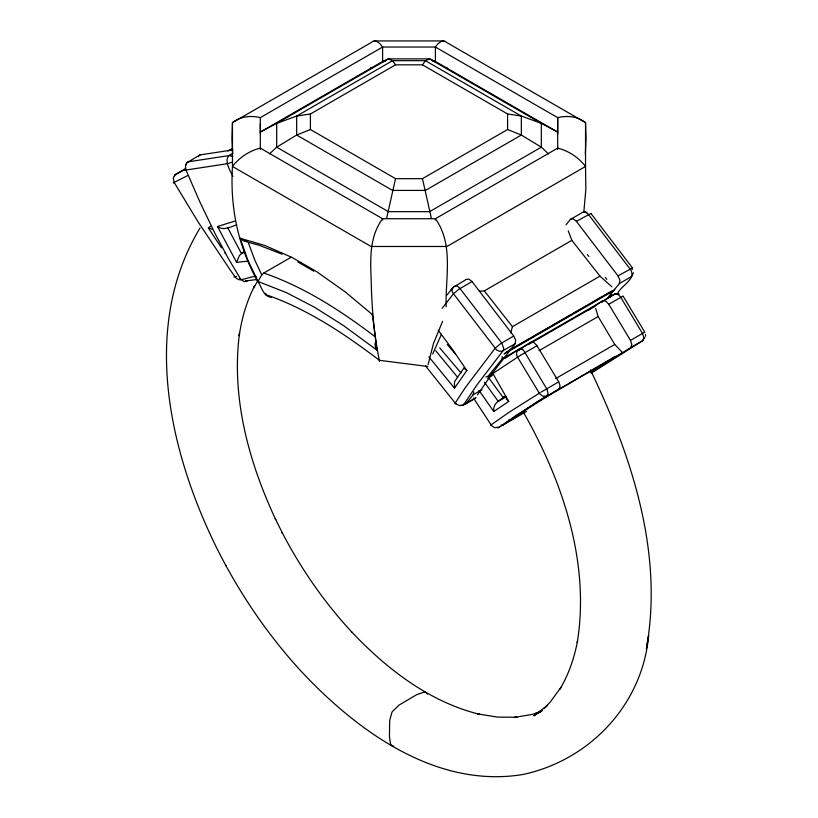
<?xml version="1.0" encoding="UTF-8"?>
<svg xmlns="http://www.w3.org/2000/svg" width="818" height="818" viewBox="0 0 818 818"><rect width="100%" height="100%" fill="white"/><g stroke="black" fill="none" stroke-linecap="round" stroke-linejoin="round"><path stroke-width="1.23" d="M382.599 62.056L382.599 47.045C380.309 43.528 375.033 38.241 371.055 42.628L232.465 122.649L232.015 138.324L232.629 153.988M435.401 62.056L435.401 47.045C437.691 43.528 442.967 38.241 446.945 42.628L585.535 122.649L585.974 138.334L585.351 154.04M557.671 133.896L557.682 117.639L435.401 47.045L382.599 47.045L260.318 117.639C250.901 115.307 240.185 116.35 232.465 122.649L232.465 166.453C230.993 190.093 233.069 214.009 239.408 236.852C243.621 252.118 249.684 266.862 257.281 280.748C261.617 286.116 263.079 296.658 271.187 297.343M557.682 149.377L557.682 148.13C568.725 150.788 578.582 157.516 585.535 166.453L585.831 189.602L583.807 212.343M464.307 367.64L464.982 369.194L466.833 370.493L454.471 388.172L428.816 356.801M446.945 68.385L446.965 67.434M185.983 164.837L186.524 162.813L187.946 161.862L229.664 155.492L232.741 156.627M446.137 306.77C445.278 277.414 453.857 244.48 435.401 218.723L382.599 218.723L260.318 148.13C249.275 150.788 239.418 157.516 232.465 166.453L371.055 246.474L446.945 246.474L585.535 166.453L585.535 122.649C577.815 116.35 567.089 115.307 557.682 117.639L557.682 148.579M379.399 360.994L379.685 360.288M645.566 336.3L645.555 334.47M248.253 261.106L236.607 262.394L239.367 255.533L244.009 251.678M428.121 364.583L433.448 343.58L442.589 321.331M506.066 397.129L506.577 399.348L508.735 401.454L493.735 411.505L478.98 390.319M644.778 337.486L642.774 340.636L643.868 337.732L642.529 333.499L620.463 296.862L617.999 294.388L615.422 293.682L619.246 294.071M646.332 648.899L648.633 635.637C642.416 704.615 589.829 760.198 522.947 774.482C436.413 788.797 357.302 731.292 301.28 671.414L300.983 671.097C267.65 634.768 239.725 593.623 217.537 549.624L217.097 548.776C169.009 451.689 140.512 326.597 200.001 228.028M646.578 647.457C663.531 551.874 631.312 455.227 590.412 369.838M375.063 343.008L375.247 346.587L376.934 350.114L372.415 314.613L345.329 291.985L316.556 271.586L292.19 257.527L264.654 245.41L240.247 238.304L247.588 259.551L258.048 281.474L286.668 292.752L314.337 307.159L343.345 325.472L376.934 350.114M174.234 176.279L175.297 174.551L185.277 168.794M269.521 153.896L276.678 147.168L296.658 135.042L310.411 129.52L395.544 178.661L386.587 218.386M265.738 293.304L265.441 294.49C307.282 308.836 344.46 333.826 379.491 360.329L427.865 366.474M258.048 281.474L261.208 275.799M510.718 332.824L512.436 326.679L599.972 276.136L611.884 286.842M379.45 360.953C373.949 334.429 371.679 306.74 371.178 279.48C370.288 258.641 369.47 236.351 382.599 218.723L382.599 219.97M198.191 156.627L199.929 154.929L232.946 149.878M432.702 354.03L441.454 334.276M615.412 356.249L568.326 383.754M239.265 278.038C239.459 282.629 253.059 274.756 256.249 276.924M233.999 277.036L234.367 276.494M632.539 268.549L632.171 269.511M502.211 358.775L502.16 356.444M257.793 280.789L253.58 288.018L254.838 285.462C246.668 301.116 241.801 318.284 239.204 335.707L239.551 333.049C231.024 397.119 248.682 461.863 275.707 519.583L275.206 518.571L282.517 533.275L282.087 532.426C300.942 568.674 324.398 602.58 352.231 632.519L351.934 632.191C386.904 669.104 429.348 701.813 479.46 714.308L477.415 713.838L497.671 717.13L516.966 717.233L514.461 717.427L532.426 714.37L540.882 711.67L535.708 713.368L541.434 710.903M184.694 169.561L185.277 168.958M450.83 290.594C453.663 284.746 457.088 284.633 460.023 288.549L501.823 343.12L503.755 348.591L503.131 350.656L476.904 384.961L463.581 404.869L459.941 405.677L456.229 404.133L455.176 403.039L465.432 387.435L495.125 348.264L500.585 343.662L513.735 336.024L472.027 281.576L458.949 289.214L453.489 293.785L496.669 350.043L499.42 351.239L502.242 351.106L515.105 343.775L515.677 340.37L513.776 336.086M539.195 400.421L537.181 401.853M477.487 394.869L493.264 372.057L515.105 343.775M454.471 388.172L454.491 381.781L457.651 377.098M458.172 376.321L464.215 367.681M261.525 275.329L263.641 273.12L291.116 257.251M395.544 178.661L422.456 178.661L507.589 129.52L521.342 135.042L541.322 147.168L429.603 211.668L388.397 211.668L276.678 147.168L276.678 123.375L296.658 116.054L310.411 113.978L395.544 64.826L422.456 64.826L425.442 60.685L429.603 58.876L435.401 61.473L557.682 132.066L541.322 123.375L429.603 58.876L388.397 58.876L382.599 61.473L260.318 132.066L276.678 123.375L388.397 58.876L392.558 60.685L425.442 60.685L521.342 116.054L541.322 123.375L541.322 147.168L548.479 153.896M481.914 389.746L473.121 394.818L473.775 391.894M614.635 289.316L613.51 290.83L504.082 354L507.426 351.219M633.377 272.793L631.803 276.361L619.318 283.611L619.911 280.196L617.989 275.881L576.087 220.952L572.999 218.754L570.381 219.418L582.835 212.271L587.007 212.271M442.129 308.325L453.295 294.02L451.955 290.656L452.875 287.568L466.168 279.5M446.894 295.155L452.978 287.445M619.318 283.611L607.232 298.427M566.036 224.797L570.361 219.439M463.499 404.194L465.943 403.703L473.121 394.818M485.872 376.924L488.08 376.28L502.078 358.959L615.361 293.662L607.355 298.723M610.279 297.067L611.537 295.053L610.821 292.425M582.385 212.496L584.921 211.79L588.142 214.05L629.993 268.907C637.467 278.733 621.568 284.93 617.508 293.601M466.076 403.55L475.994 397.814M466.229 279.439L468.908 279.102L472.006 281.545M175.052 174.745L173.252 178.119L174.152 182.414L187.731 175.553M559.154 388.867L560.085 385.871L558.735 381.822L536.598 345.135L533.786 342.517L531.087 342.221M221.514 247.905L208.396 228.048L210.645 226.238M491.097 424.849L509.266 412.149L539.992 392.793M511.168 420.319L529.052 407.845L558.899 389.061M175.246 174.592L185.011 169.623M502.681 425.207L536.628 402.2M546.935 395.963L548.08 393.325L547.078 389.419L524.962 352.66C522.129 345.247 513.602 350.717 517.569 357.169L539.757 393.908L543.224 396.382L546.935 395.963L516.771 414.961L499.123 427.272L526.465 411.474M173.242 182.823L173.845 182.445M591.465 373.039L642.764 340.625L630.596 347.66L631.844 344.715L630.484 340.39L644.676 332.22M493.735 411.505C492.947 403.294 498.724 400.697 505.759 396.311M590.749 372.793L609.42 360.39M488.653 377.804L503.152 397.497L504.972 396.26M491.628 372.763L492.865 373.529L517.569 357.169M538.837 400.789L567.375 384.307M504.665 358.621L518.816 349.296M518.295 350.605L519.205 350.002M521.945 348.202L523.765 347.006M517.794 357.016L520.524 355.309M524.665 346.403L525.575 345.809M526.035 345.503L530.81 342.374M587.999 310.441L602.549 300.952M605.494 299.94L606.424 299.327M601.69 302.415L602.651 301.791M630.637 347.64L590.872 372.466M609.972 360.043L610.525 359.685M613.295 357.906L611.639 358.969M613.848 357.548L614.4 357.2M593.909 306.811L594.962 306.147L528.213 344.685M546.056 396.914L544.992 397.579L622.651 352.691L614.747 344.46L598.142 316.535L595.668 308.458M621.598 353.356L622.651 352.691M541.025 392.149L558.735 381.822M502.559 425.288L501.066 425.115M520.79 355.145L536.976 345.728M497.702 401.72L503.274 398.499M200.032 154.909L186.954 162.69L185.441 166.095L185.972 170.032L227.649 163.661L232.721 161.995M227.874 151.023L232.251 148.498M232.578 153.764C221.31 157.117 230.308 170.829 232.936 176.381M247.752 280.727L244.163 281.668L240.86 279.511M557.682 148.13L435.401 218.723L435.401 219.97M576.404 221.351L590.882 213.498M479.379 291.249L484.328 290.881L571.864 240.339L568.234 230.829M617.989 275.881L632.406 267.977M509.634 349.94L612.426 290.594M508.223 351.116L515.043 347.18M516.996 346.055L528.684 339.306M532.59 337.057L534.532 335.922M535.514 335.36L555.974 323.55M556.956 322.987L561.823 320.175M562.804 319.613L571.567 314.541M573.52 313.417L575.473 312.292M576.445 311.73L587.16 305.543M590.085 303.856L596.915 299.92M597.886 299.347L602.764 296.535M604.707 295.41L608.602 293.161M518.367 350.37L521.69 348.509M602.907 300.768L605.903 301.28L608.756 304.286L622.835 296.208M488.172 376.188L493.673 373.008M487.456 378.264L492.313 375.462M539.052 350.656L598.142 316.535M475.575 397.926L462.855 405.442L460.565 405.35M503.152 397.497L504.778 396.556M503.99 398.09L504.706 397.671M555.657 378.581L614.747 344.46M490.78 425.196L494.737 427.691L499.164 427.241L498.469 427.579M491.178 424.961L473.428 397.988M541.71 710.975L534.655 714.676L542.252 710.484L533.725 715.883L547.59 705.259L543.888 708.613L550.136 702.181L561.087 687.263L559.982 689.012C568.766 674.318 574.287 657.907 577.518 641.148L577.273 642.488C590.197 562.17 562.549 480.841 523.111 411.71M173.457 182.772L174.152 182.414L198.161 222.005L231.054 271.228L236.32 278.365L238.549 279.623L240.87 279.756M235.124 277.087L236.668 276.351M455.994 403.478L455.023 403.724M236.607 262.394L217.486 226.525L235.604 220.85M236.668 224.889C230.379 226.831 223.784 231.075 217.486 226.525M497.865 427.783L498.377 427.609L496.444 427.405M372.415 314.613L371.566 314.705M246.995 241.412L243.529 240.829L240.247 238.304M257.036 279.511L245.165 280.983M241.944 252.874L243.989 252.629M374.061 40.931L443.939 40.931M385.114 61.473L382.599 61.473L382.599 62.526M432.886 61.473L435.401 61.473L435.401 62.526M510.095 420.605L508.581 420.043M393.693 746.18L392.088 745.883L390.554 744.104L389.44 736.906L389.685 720.372L392.088 711.885L399.041 705.096L416.669 694.676L424.307 692.048L425.912 692.355L427.446 694.124M422.456 64.826L507.589 113.978L521.342 116.054L521.342 135.042L425.442 190.41L392.558 190.41L296.658 135.042L296.658 116.054L392.558 60.685L395.544 64.826M212.251 229.285L208.396 228.048M184.929 170.052L185.972 170.032L199.909 201.985L214.929 233.345L228.406 258.58L240.84 279.48L240.083 279.347M244.797 241.29L259.286 245.298L282.087 254.183M263.764 273.038C304.235 286.975 340.564 310.543 374.48 336.239M297.834 261.964L313.836 271.208M439.736 347.885L461.045 372.957M447.252 344.46L455.381 353.928M435.738 350.758L457.783 377.487M425.554 365.953L455.176 403.039M587.304 254.5L588.868 256.494M605.269 277.384L606.833 279.367M571.864 240.339L599.972 276.136M484.328 290.881L512.436 326.679M438.192 330.288L452.313 349.153L466.833 370.493M632.539 268.028L591.015 213.58M484.389 382.149L498.264 401.393M225.41 253.682L224.95 252.997M492.865 373.529L508.735 401.454M644.799 332.2L623.081 296.116M608.756 304.286L630.473 340.36M241.3 253.243L227.711 227.711M225.829 565.483L226.187 566.168M261.77 274.899L254.817 260.114L248.56 243.273M431.413 218.386L422.456 178.661M301.034 262.374L301.167 263.611M370.983 67.434L370.994 68.375M260.328 133.896L260.328 123.896M507.589 113.978L507.589 129.52M310.411 113.978L310.411 129.52M260.318 117.639L260.318 149.377"/></g></svg>
